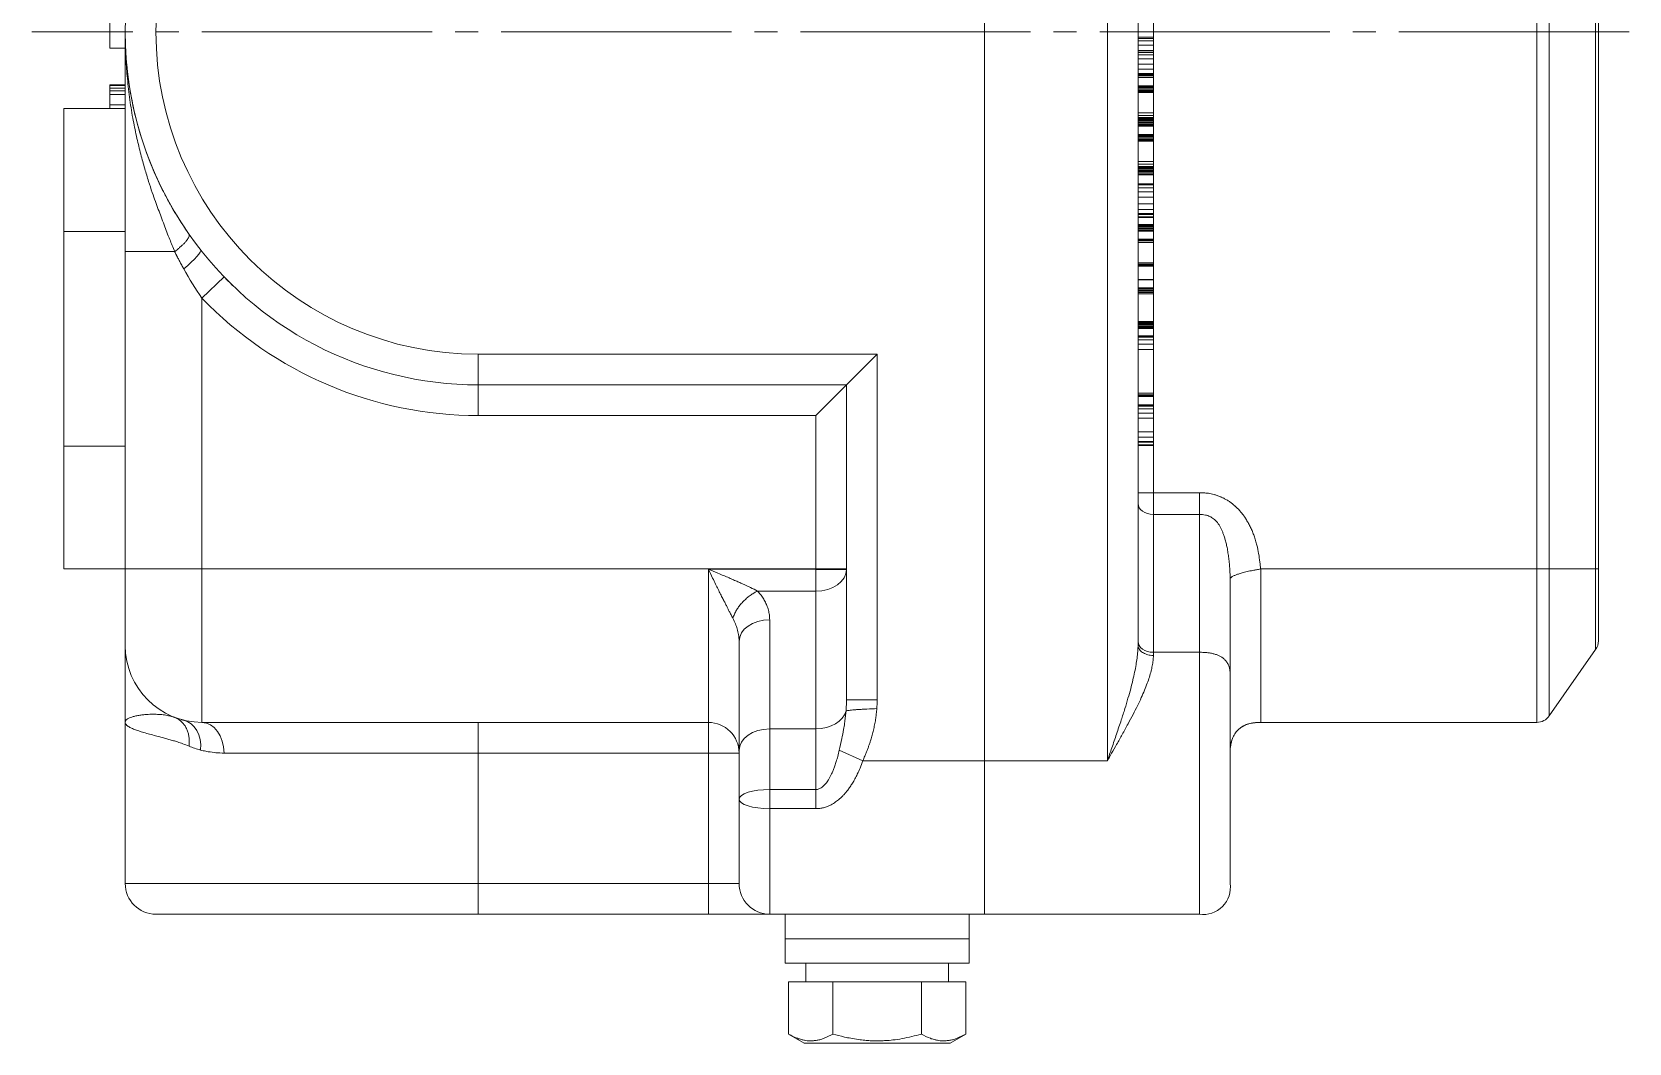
# Model space of a CAD drawing. Header units: millimetres. Extents: x -343 to 384, y -214 to 297.
# Drawn here: x 101.5 to 205.6, y -65.9 to 0 of the extents above; entities that cross this region are included whole.
import ezdxf

# ---------------------------------------------------------------- set-up
doc = ezdxf.new("R2010")
doc.units = ezdxf.units.MM
doc.linetypes.add('K5LT_AXLED', pattern=[19.5, 15, -1.5, 1.5, -1.5])
doc.linetypes.add('K5LT_THIN', pattern=[0])

# ---------------------------------------------------------------- blocks, each defined once
blk = doc.blocks.new('U1')
at = {"color": 7, "linetype": 'K5LT_THIN', "lineweight": 18}
for p, q in [((163.57, 47.5), (163.57, -47.5)), ((163.57, 47.5), (163.57, -47.5)), ((171.57, -47.5), (171.57, 47.5)), ((173.57, -39.95), (173.57, 39.95)), ((199.55, 35), (199.55, -35)), ((200.36, 35), (200.36, -35)), ((203.39, 35), (203.39, -35)), ((203.57, 35), (203.57, -35)), ((174.57, 2.58), (174.57, -0.33)), ((106.57, -1.05), (106.57, 0.95)), ((107.57, 0), (107.57, 0)), ((107.57, 0), (107.57, 0)), ((107.57, 0), (107.57, 0)), ((107.57, 0), (107.57, -0.9)), ((107.57, 0), (107.57, -5)), ((107.57, -0.05), (107.57, -0.01)), ((107.57, -0.08), (107.57, -0.08)), ((173.57, -0.33), (174.57, -0.33)), ((173.57, -0.33), (174.57, -0.33)), ((173.57, -0.35), (174.57, -0.35)), ((173.57, -0.43), (174.57, -0.43)), ((173.57, -0.59), (174.57, -0.59)), ((173.57, -0.87), (174.57, -0.87)), ((174.57, -0.33), (174.57, -0.33)), ((174.57, -0.33), (174.57, -0.35)), ((174.57, -0.35), (174.57, -0.43)), ((174.57, -0.43), (174.57, -0.59)), ((174.57, -0.59), (174.57, -0.87)), ((174.57, -0.87), (174.57, -1.21)), ((107.57, -1.05), (106.57, -1.05)), ((107.57, -3.89), (107.57, -1.7)), ((173.57, -1.21), (174.57, -1.21)), ((173.57, -1.22), (174.57, -1.22)), ((173.57, -1.23), (174.57, -1.23)), ((173.57, -1.24), (174.57, -1.24)), ((173.57, -1.33), (174.57, -1.33)), ((173.57, -1.49), (174.57, -1.49)), ((173.57, -1.75), (174.57, -1.75)), ((174.57, -1.21), (174.57, -1.22)), ((174.57, -1.22), (174.57, -1.23)), ((174.57, -1.23), (174.57, -1.24)), ((174.57, -1.24), (174.57, -1.33)), ((174.57, -1.33), (174.57, -1.49)), ((174.57, -1.49), (174.57, -1.75)), ((174.57, -1.75), (174.57, -2.09)), ((173.57, -2.09), (174.57, -2.09)), ((173.57, -2.43), (174.57, -2.43)), ((173.57, -2.7), (174.57, -2.7)), ((173.57, -2.78), (174.57, -2.78)), ((173.57, -2.84), (174.57, -2.84)), ((173.57, -2.94), (174.57, -2.94)), ((173.57, -2.97), (174.57, -2.97)), ((174.57, -2.09), (174.57, -2.43)), ((174.57, -2.43), (174.57, -2.7)), ((174.57, -2.7), (174.57, -2.78)), ((174.57, -2.78), (174.57, -2.84)), ((174.57, -2.84), (174.57, -2.94)), ((174.57, -2.94), (174.57, -2.97)), ((174.57, -2.97), (174.57, -3.51)), ((107.57, -3.45), (106.57, -3.45)), ((106.57, -3.5), (106.57, -3.45)), ((106.57, -3.66), (106.57, -3.5)), ((107.57, -3.5), (106.57, -3.5)), ((107.57, -3.66), (106.57, -3.66)), ((106.57, -3.83), (106.57, -3.66)), ((106.57, -4.08), (106.57, -3.83)), ((107.57, -3.83), (106.57, -3.83)), ((107.57, -4.08), (106.57, -4.08)), ((106.57, -4.75), (106.57, -4.08)), ((173.57, -3.51), (174.57, -3.51)), ((173.57, -3.51), (174.57, -3.51)), ((173.57, -3.58), (174.57, -3.58)), ((173.57, -3.65), (174.57, -3.65)), ((173.57, -3.73), (174.57, -3.73)), ((173.57, -3.81), (174.57, -3.81)), ((173.57, -3.88), (174.57, -3.88)), ((173.57, -3.93), (174.57, -3.93)), ((173.57, -3.94), (174.57, -3.94)), ((174.57, -3.51), (174.57, -3.51)), ((174.57, -3.51), (174.57, -3.58)), ((174.57, -3.58), (174.57, -3.65)), ((174.57, -3.65), (174.57, -3.73)), ((174.57, -3.73), (174.57, -3.81)), ((174.57, -3.81), (174.57, -3.88)), ((174.57, -3.88), (174.57, -3.93)), ((174.57, -3.93), (174.57, -3.94)), ((174.57, -3.94), (174.57, -5.27)), ((103.57, -13), (103.57, -5)), ((103.57, -5), (107.57, -5)), ((107.57, -4.75), (106.57, -4.75)), ((106.57, -5), (106.57, -4.75)), ((107.57, -5), (107.57, -13)), ((173.57, -5.27), (174.57, -5.27)), ((173.57, -5.44), (174.57, -5.44)), ((173.57, -5.58), (174.57, -5.58)), ((173.57, -5.64), (174.57, -5.64)), ((173.57, -5.69), (174.57, -5.69)), ((173.57, -5.71), (174.57, -5.71)), ((173.57, -5.72), (174.57, -5.72)), ((173.57, -5.78), (174.57, -5.78)), ((173.57, -5.85), (174.57, -5.85)), ((173.57, -5.93), (174.57, -5.93)), ((173.57, -6.01), (174.57, -6.01)), ((173.57, -6.08), (174.57, -6.08)), ((173.57, -6.13), (174.57, -6.13)), ((173.57, -6.15), (174.57, -6.15)), ((174.57, -5.27), (174.57, -5.44)), ((174.57, -5.44), (174.57, -5.58)), ((174.57, -5.58), (174.57, -5.64)), ((174.57, -5.64), (174.57, -5.69)), ((174.57, -5.69), (174.57, -5.71)), ((174.57, -5.71), (174.57, -5.72)), ((174.57, -5.72), (174.57, -5.78)), ((174.57, -5.78), (174.57, -5.85)), ((174.57, -5.85), (174.57, -5.93)), ((174.57, -5.93), (174.57, -6.01)), ((174.57, -6.01), (174.57, -6.08)), ((174.57, -6.08), (174.57, -6.13)), ((174.57, -6.13), (174.57, -6.15)), ((174.57, -6.15), (174.57, -6.68)), ((173.57, -6.68), (174.57, -6.68)), ((173.57, -6.69), (174.57, -6.69)), ((173.57, -6.75), (174.57, -6.75)), ((173.57, -6.82), (174.57, -6.82)), ((173.57, -6.9), (174.57, -6.9)), ((173.57, -6.98), (174.57, -6.98)), ((173.57, -7.05), (174.57, -7.05)), ((173.57, -7.1), (174.57, -7.1)), ((173.57, -7.12), (174.57, -7.12)), ((174.57, -6.68), (174.57, -6.69)), ((174.57, -6.69), (174.57, -6.75)), ((174.57, -6.75), (174.57, -6.82)), ((174.57, -6.82), (174.57, -6.9)), ((174.57, -6.9), (174.57, -6.98)), ((174.57, -6.98), (174.57, -7.05)), ((174.57, -7.05), (174.57, -7.1)), ((174.57, -7.1), (174.57, -7.12)), ((174.57, -7.12), (174.57, -8.44)), ((173.57, -8.44), (174.57, -8.44)), ((173.57, -8.62), (174.57, -8.62)), ((173.57, -8.76), (174.57, -8.76)), ((173.57, -8.82), (174.57, -8.82)), ((173.57, -8.87), (174.57, -8.87)), ((173.57, -8.88), (174.57, -8.88)), ((173.57, -8.89), (174.57, -8.89)), ((173.57, -8.95), (174.57, -8.95)), ((173.57, -9.03), (174.57, -9.03)), ((173.57, -9.1), (174.57, -9.1)), ((173.57, -9.19), (174.57, -9.19)), ((173.57, -9.26), (174.57, -9.26)), ((173.57, -9.31), (174.57, -9.31)), ((173.57, -9.32), (174.57, -9.32)), ((174.57, -8.44), (174.57, -8.62)), ((174.57, -8.62), (174.57, -8.76)), ((174.57, -8.76), (174.57, -8.82)), ((174.57, -8.82), (174.57, -8.87)), ((174.57, -8.87), (174.57, -8.88)), ((174.57, -8.88), (174.57, -8.89)), ((174.57, -8.89), (174.57, -8.95)), ((174.57, -8.95), (174.57, -9.03)), ((174.57, -9.03), (174.57, -9.1)), ((174.57, -9.1), (174.57, -9.19)), ((174.57, -9.19), (174.57, -9.26)), ((174.57, -9.26), (174.57, -9.31)), ((174.57, -9.31), (174.57, -9.32)), ((174.57, -9.32), (174.57, -9.89)), ((173.57, -9.89), (174.57, -9.89)), ((173.57, -9.9), (174.57, -9.9)), ((173.57, -9.97), (174.57, -9.97)), ((173.57, -10.15), (174.57, -10.15)), ((174.57, -9.89), (174.57, -9.9)), ((174.57, -9.9), (174.57, -9.97)), ((174.57, -9.97), (174.57, -10.15)), ((174.57, -10.15), (174.57, -10.43)), ((173.57, -10.43), (174.57, -10.43)), ((173.57, -10.77), (174.57, -10.77)), ((173.57, -11.21), (174.57, -11.21)), ((174.57, -10.43), (174.57, -10.77)), ((174.57, -10.77), (174.57, -11.21)), ((174.57, -11.21), (174.57, -11.57)), ((173.57, -11.57), (174.57, -11.57)), ((173.57, -11.84), (174.57, -11.84)), ((173.57, -11.89), (174.57, -11.89)), ((173.57, -12.05), (174.57, -12.05)), ((173.57, -12.09), (174.57, -12.09)), ((174.57, -11.57), (174.57, -11.84)), ((174.57, -11.84), (174.57, -11.89)), ((174.57, -11.89), (174.57, -12.05)), ((174.57, -12.05), (174.57, -12.09)), ((174.57, -12.09), (174.57, -12.54)), ((103.57, -13), (103.57, -27)), ((103.57, -13), (107.57, -13)), ((107.57, -13), (107.57, -27)), ((173.57, -12.54), (174.57, -12.54)), ((173.57, -12.54), (174.57, -12.54)), ((173.57, -12.61), (174.57, -12.61)), ((173.57, -12.68), (174.57, -12.68)), ((173.57, -12.76), (174.57, -12.76)), ((173.57, -12.84), (174.57, -12.84)), ((173.57, -12.91), (174.57, -12.91)), ((173.57, -12.96), (174.57, -12.96)), ((173.57, -12.98), (174.57, -12.98)), ((173.57, -13.51), (174.57, -13.51)), ((173.57, -13.52), (174.57, -13.52)), ((174.57, -12.54), (174.57, -12.54)), ((174.57, -12.54), (174.57, -12.61)), ((174.57, -12.61), (174.57, -12.68)), ((174.57, -12.68), (174.57, -12.76)), ((174.57, -12.76), (174.57, -12.84)), ((174.57, -12.84), (174.57, -12.91)), ((174.57, -12.91), (174.57, -12.96)), ((174.57, -12.96), (174.57, -12.98)), ((174.57, -12.98), (174.57, -13.51)), ((174.57, -13.51), (174.57, -13.52)), ((174.57, -13.52), (174.57, -13.56)), ((107.57, -14.32), (110.8, -14.32)), ((173.57, -13.56), (174.57, -13.56)), ((173.57, -13.62), (174.57, -13.62)), ((173.57, -13.73), (174.57, -13.73)), ((174.57, -13.56), (174.57, -13.62)), ((174.57, -13.62), (174.57, -13.73)), ((174.57, -13.73), (174.57, -15.05)), ((173.57, -15.05), (174.57, -15.05)), ((173.57, -15.14), (174.57, -15.14)), ((173.57, -15.19), (174.57, -15.19)), ((173.57, -15.24), (174.57, -15.24)), ((173.57, -15.26), (174.57, -15.26)), ((174.57, -15.05), (174.57, -15.14)), ((174.57, -15.14), (174.57, -15.19)), ((174.57, -15.19), (174.57, -15.24)), ((174.57, -15.24), (174.57, -15.26)), ((174.57, -15.26), (174.57, -16.14)), ((112.57, -17.35), (114.01, -15.96)), ((173.57, -16.14), (174.57, -16.14)), ((173.57, -16.15), (174.57, -16.15)), ((174.57, -16.14), (174.57, -16.15)), ((174.57, -16.15), (174.57, -16.67)), ((112.57, -17.35), (112.57, -35)), ((173.57, -16.67), (174.57, -16.67)), ((173.57, -16.67), (174.57, -16.67)), ((173.57, -16.69), (174.57, -16.69)), ((173.57, -16.74), (174.57, -16.74)), ((173.57, -16.82), (174.57, -16.82)), ((173.57, -16.89), (174.57, -16.89)), ((173.57, -16.98), (174.57, -16.98)), ((173.57, -17.06), (174.57, -17.06)), ((174.57, -16.67), (174.57, -16.67)), ((174.57, -16.67), (174.57, -16.69)), ((174.57, -16.69), (174.57, -16.74)), ((174.57, -16.74), (174.57, -16.82)), ((174.57, -16.82), (174.57, -16.89)), ((174.57, -16.89), (174.57, -16.98)), ((174.57, -16.98), (174.57, -17.06)), ((174.57, -17.06), (174.57, -18.88)), ((173.57, -18.88), (174.57, -18.88)), ((173.57, -18.89), (174.57, -18.89)), ((173.57, -18.95), (174.57, -18.95)), ((173.57, -19.02), (174.57, -19.02)), ((173.57, -19.1), (174.57, -19.1)), ((173.57, -19.18), (174.57, -19.18)), ((173.57, -19.25), (174.57, -19.25)), ((173.57, -19.3), (174.57, -19.3)), ((173.57, -19.32), (174.57, -19.32)), ((174.57, -18.88), (174.57, -18.89)), ((174.57, -18.89), (174.57, -18.95)), ((174.57, -18.95), (174.57, -19.02)), ((174.57, -19.02), (174.57, -19.1)), ((174.57, -19.1), (174.57, -19.18)), ((174.57, -19.18), (174.57, -19.25)), ((174.57, -19.25), (174.57, -19.3)), ((174.57, -19.3), (174.57, -19.32)), ((174.57, -19.32), (174.57, -19.81)), ((173.57, -19.81), (174.57, -19.81)), ((173.57, -19.81), (174.57, -19.81)), ((173.57, -19.82), (174.57, -19.82)), ((173.57, -19.9), (174.57, -19.9)), ((173.57, -20.06), (174.57, -20.06)), ((173.57, -20.34), (174.57, -20.34)), ((173.57, -20.69), (174.57, -20.69)), ((174.57, -19.81), (174.57, -19.81)), ((174.57, -19.81), (174.57, -19.82)), ((174.57, -19.82), (174.57, -19.9)), ((174.57, -19.9), (174.57, -20.06)), ((174.57, -20.06), (174.57, -20.34)), ((174.57, -20.34), (174.57, -20.69)), ((174.57, -20.69), (174.57, -23.55)), ((130.57, -23), (130.57, -21)), ((130.57, -21), (156.57, -21)), ((154.57, -23), (156.57, -21)), ((156.57, -21), (156.57, -43.53)), ((130.57, -25), (130.57, -23)), ((130.57, -23), (154.57, -23)), ((152.57, -25), (154.57, -23)), ((154.57, -23), (154.57, -43.53)), ((173.57, -23.55), (174.57, -23.55)), ((173.57, -23.66), (174.57, -23.66)), ((173.57, -23.72), (174.57, -23.72)), ((173.57, -23.73), (174.57, -23.73)), ((173.57, -23.76), (174.57, -23.76)), ((173.57, -23.77), (174.57, -23.77)), ((174.57, -23.55), (174.57, -23.66)), ((174.57, -23.66), (174.57, -23.72)), ((174.57, -23.72), (174.57, -23.73)), ((174.57, -23.73), (174.57, -23.76)), ((174.57, -23.76), (174.57, -23.77)), ((174.57, -23.77), (174.57, -24.3)), ((173.57, -24.3), (174.57, -24.3)), ((173.57, -24.31), (174.57, -24.31)), ((173.57, -24.32), (174.57, -24.32)), ((173.57, -24.4), (174.57, -24.4)), ((173.57, -24.56), (174.57, -24.56)), ((173.57, -24.84), (174.57, -24.84)), ((174.57, -24.3), (174.57, -24.31)), ((174.57, -24.31), (174.57, -24.32)), ((174.57, -24.32), (174.57, -24.4)), ((174.57, -24.4), (174.57, -24.56)), ((174.57, -24.56), (174.57, -24.84)), ((174.57, -24.84), (174.57, -25.18)), ((130.57, -25), (152.57, -25)), ((152.57, -25), (152.57, -35)), ((173.57, -25.18), (174.57, -25.18)), ((174.57, -25.18), (174.57, -26.06)), ((103.57, -27), (107.57, -27)), ((103.57, -35), (103.57, -27)), ((107.57, -27), (107.57, -35)), ((173.57, -26.06), (174.57, -26.06)), ((173.57, -26.42), (174.57, -26.42)), ((173.57, -26.69), (174.57, -26.69)), ((173.57, -26.74), (174.57, -26.74)), ((173.57, -26.9), (174.57, -26.9)), ((173.57, -26.95), (174.57, -26.95)), ((174.57, -26.06), (174.57, -26.42)), ((174.57, -26.42), (174.57, -26.69)), ((174.57, -26.69), (174.57, -26.74)), ((174.57, -26.74), (174.57, -26.9)), ((174.57, -26.9), (174.57, -26.95)), ((174.57, -26.95), (174.57, -30.03)), ((173.57, -30.03), (174.57, -30.03)), ((174.57, -30.03), (177.57, -30.03)), ((174.57, -31.44), (174.57, -30.03)), ((177.57, -30.03), (177.57, -31.44)), ((174.57, -31.44), (177.57, -31.44)), ((174.57, -31.44), (174.57, -40.43)), ((177.57, -31.44), (177.57, -40.43)), ((103.57, -35), (107.57, -35)), ((107.57, -40), (107.57, -35)), ((107.57, -35), (112.57, -35)), ((152.57, -35), (112.57, -35)), ((112.57, -45), (112.57, -35)), ((152.57, -35.02), (145.57, -35.02)), ((145.57, -35.02), (145.57, -45)), ((152.57, -35), (154.57, -35)), ((152.57, -35), (152.57, -35.02)), ((152.57, -36.44), (152.57, -35.02)), ((181.56, -35), (181.57, -35)), ((181.57, -35), (199.55, -35)), ((181.57, -35), (181.57, -45)), ((199.55, -45), (199.55, -35)), ((199.55, -35), (200.36, -35)), ((203.39, -35), (200.36, -35)), ((200.36, -44.57), (200.36, -35)), ((203.57, -35), (203.39, -35)), ((203.39, -40.26), (203.39, -35)), ((203.57, -39.68), (203.57, -35)), ((179.57, -35.67), (179.57, -35.68)), ((179.57, -35.68), (179.57, -41.84)), ((152.57, -36.44), (148.77, -36.44)), ((152.57, -36.44), (152.57, -45.43)), ((149.57, -38.31), (149.57, -45.43)), ((173.57, -39.72), (173.57, -38)), ((179.57, -41.84), (179.57, -38)), ((107.57, -40), (107.57, -45)), ((147.57, -39.72), (147.57, -46.84)), ((173.57, -39.95), (173.57, -39.72)), ((174.57, -40.43), (177.57, -40.43)), ((174.57, -40.43), (174.57, -40.64)), ((177.57, -40.43), (177.57, -57.5)), ((203.39, -40.26), (200.36, -44.57)), ((179.57, -41.84), (179.57, -55.5)), ((156.57, -43.53), (154.57, -43.53)), ((179.57, -51.9), (179.57, -43.1)), ((107.57, -45), (107.57, -45)), ((107.57, -45), (107.57, -55.5)), ((145.57, -45), (112.57, -45)), ((130.57, -45), (130.57, -47)), ((145.57, -47), (145.57, -45)), ((152.57, -45.43), (149.57, -45.43)), ((149.57, -45.43), (149.57, -49.38)), ((152.57, -45.43), (152.57, -49.38)), ((181.56, -45), (181.57, -45)), ((181.57, -45), (199.55, -45)), ((155.64, -47.5), (154.1, -46.82)), ((130.57, -47), (114.01, -47)), ((145.57, -47), (130.57, -47)), ((130.57, -47), (130.57, -55.5)), ((145.57, -55.5), (145.57, -47)), ((147.57, -47), (145.57, -47)), ((147.57, -46.84), (147.57, -50)), ((155.64, -47.5), (163.57, -47.5)), ((163.57, -47.5), (163.57, -57.5)), ((163.57, -47.5), (171.57, -47.5)), ((163.57, -47.5), (163.57, -57.5)), ((179.57, -46.98), (179.57, -46.96)), ((179.57, -46.98), (179.57, -46.96)), ((179.57, -46.96), (179.57, -46.98)), ((179.57, -46.98), (179.57, -46.99)), ((149.57, -49.38), (149.57, -50.62)), ((149.57, -49.38), (152.57, -49.38)), ((152.57, -50.62), (152.57, -49.38)), ((147.57, -55.5), (147.57, -50)), ((147.57, -50), (147.57, -50.5)), ((147.57, -50.5), (147.57, -50)), ((149.57, -57.5), (149.57, -50.62)), ((149.57, -50.62), (152.57, -50.62)), ((179.57, -53.16), (179.57, -55.5)), ((130.57, -55.5), (107.57, -55.5)), ((145.57, -55.5), (130.57, -55.5)), ((130.57, -55.5), (130.57, -57.5)), ((145.57, -57.5), (145.57, -55.5)), ((147.57, -55.5), (145.57, -55.5)), ((130.57, -57.5), (109.57, -57.5)), ((145.57, -57.5), (130.57, -57.5)), ((149.57, -57.5), (145.57, -57.5)), ((149.57, -57.5), (163.57, -57.5)), ((150.57, -59.1), (150.57, -57.5)), ((150.57, -57.5), (162.57, -57.5)), ((162.57, -59.1), (162.57, -57.5)), ((163.57, -57.5), (171.57, -57.5)), ((171.57, -57.5), (177.57, -57.5)), ((150.57, -59.1), (162.57, -59.1)), ((150.57, -60.7), (150.57, -59.1)), ((150.57, -59.1), (162.57, -59.1)), ((162.57, -60.7), (162.57, -59.1)), ((150.57, -60.7), (162.57, -60.7)), ((151.92, -61.9), (151.92, -60.7)), ((161.22, -61.9), (161.22, -60.7)), ((153.68, -61.9), (150.79, -61.9)), ((150.79, -61.9), (150.79, -65.31)), ((159.45, -61.9), (153.68, -61.9)), ((153.68, -61.9), (153.68, -65.31)), ((159.45, -61.9), (159.45, -65.31)), ((162.34, -61.9), (159.45, -61.9)), ((162.34, -61.9), (162.34, -65.31)), ((150.79, -65.31), (151.82, -65.9)), ((162.34, -65.31), (161.32, -65.9)), ((151.82, -65.9), (161.32, -65.9))]:
    blk.add_line(p, q, dxfattribs=at)
at = {"color": 30, "linetype": 'K5LT_AXLED', "lineweight": 18, "true_color": 0xff8000}
blk.add_line((205.57, 0), (101.49, 0), dxfattribs=at)
at = {"color": 7, "linetype": 'K5LT_THIN', "lineweight": 18}
for centre, radius, start, end in [((130.57, 0), 21, 90, 270), ((130.57, 0), 23, 144.9868, 215.0187), ((130.57, 0), 23, 180.0014, 180.7692), ((130.57, 0), 23, 215.0187, 215.0197), ((130.57, 0), 23, 215.0197, 270), ((130.57, 0), 23, 223.9455, 225.9208), ((130.57, 0), 25, 223.9455, 270), ((112.57, -40), 5, 180, 270), ((202.57, -39.68), 1, 325, 0), ((112.57, -40), 5, 249.2986, 256.2769), ((199.55, -44), 1, 270, 325), ((108.72, -45), 1.16, 179.9747, 180.0301), ((145.57, -47), 2, 0, 90), ((109.57, -55.5), 2, 180, 270), ((149.57, -55.5), 2, 180, 270), ((149.57, -55.5), 2, 180, 270), ((177.82, -55.75), 1.77, 261.8699, 8.1301), ((177.82, -55.75), 1.77, 261.8699, 8.1301), ((171.57, -55.5), 2, 270, 271.7261)]:
    blk.add_arc(centre, radius, start, end, dxfattribs=at)
for centre, major_axis, ratio, start_param, end_param in [((110.91, -15.44), (1.57, 1.24), 0.149152, 4.900052, 6.283185), ((174.57, -30.74), (-1, 0), 0.707107, 0, 1.570796), ((152.57, -35.03), (-2, 0), 0.00245, 3.141593, 4.712389), ((152.57, -35.03), (2, 0), 0.707107, 4.712389, 6.283185), ((149.57, -39.72), (-2, 0), 0.707107, 4.712389, 6.283185), ((174.57, -39.72), (-1, 0), 0.707107, 0, 1.570796), ((152.57, -44.01), (2, 0), 0.707107, 4.712389, 6.110985), ((110.91, -46.8), (0.47, 1.94), 0.777628, 4.900052, 6.283185), ((112.57, -47), (0, 2), 0.72, 4.712389, 6.283185), ((149.57, -46.84), (-2, 0), 0.707107, 4.712389, 6.283185), ((149.57, -50), (-2, 0), 0.3125, 4.712389, 6.283185), ((149.57, -50), (-2, 0), 0.3125, 0, 1.570796)]:
    blk.add_ellipse(centre, major_axis=major_axis, ratio=ratio, start_param=start_param, end_param=end_param, dxfattribs=at)
for points, knots in [([(107.57, 0), (107.57, -0.02), (107.57, -0.04), (107.57, -0.08), (107.57, -0.11), (107.57, -0.13), (107.57, -0.15), (107.57, -0.18), (107.57, -0.21), (107.57, -0.25), (107.57, -0.3), (107.57, -0.36), (107.57, -0.47), (107.57, -0.69), (107.59, -1.14), (107.62, -1.94), (107.71, -3.09), (107.86, -4.41), (108.07, -5.72), (108.32, -6.9), (108.57, -7.94), (108.83, -8.88), (109.08, -9.71), (109.31, -10.42), (109.53, -11.03), (109.72, -11.55), (109.91, -12.06), (110.1, -12.56), (110.28, -13.05), (110.46, -13.5), (110.63, -13.92), (110.74, -14.18), (110.8, -14.32)], [0, 0, 0, 0, 0.103138, 0.190961, 0.255264, 0.308891, 0.354885, 0.40024, 0.470478, 0.553826, 0.66634, 0.796797, 1.002744, 1.405021, 2.286512, 4.098653, 6.876808, 10.08622, 13.17823, 15.847413, 18.245824, 20.432023, 22.348925, 24.041971, 25.425187, 26.62155, 27.749472, 28.94837, 30.076375, 31.160787, 32.065211, 33, 33, 33, 33]), ([(107.57, -0.31), (107.57, -0.33), (107.57, -0.36), (107.57, -0.42), (107.57, -0.46), (107.57, -0.58), (107.58, -0.66), (107.58, -0.89), (107.59, -1.04), (107.61, -1.51), (107.64, -1.82), (107.72, -2.72), (107.8, -3.31), (108.04, -4.69), (108.21, -5.47), (108.68, -7.13), (108.98, -8), (109.5, -9.24), (109.67, -9.62), (109.94, -10.18), (110.03, -10.36), (110.26, -10.8), (110.4, -11.06), (110.89, -11.92), (111.26, -12.51), (111.67, -13.11), (111.7, -13.16), (111.73, -13.2)], [0, 0, 0, 0, 0.342458, 0.342458, 0.856145, 0.856145, 1.883519, 1.883519, 3.938267, 3.938267, 8.047763, 8.047763, 15.924297, 15.924297, 26.619179, 26.619179, 38.819179, 38.819179, 44.418012, 44.418012, 47.103633, 47.103633, 51.019179, 51.019179, 60.292621, 60.292621, 60.985791, 60.985791, 60.985791, 60.985791]), ([(111.73, -13.2), (111.74, -13.22), (111.75, -13.27), (111.73, -13.36), (111.66, -13.47), (111.58, -13.59), (111.46, -13.73), (111.32, -13.87), (111.16, -14.01), (110.99, -14.16), (110.87, -14.27), (110.8, -14.32)], [0, 0, 0, 0, 1.65014, 3.13956, 4.444353, 5.77096, 7.07536, 8.338809, 9.563455, 10.769634, 12, 12, 12, 12]), ([(110.8, -14.32), (110.81, -14.34), (110.82, -14.38), (110.84, -14.43), (110.86, -14.47), (110.88, -14.51), (110.9, -14.54), (110.92, -14.57), (110.93, -14.61), (110.95, -14.64), (110.98, -14.69), (111.01, -14.76), (111.06, -14.85), (111.12, -14.96), (111.18, -15.08), (111.25, -15.2), (111.32, -15.32), (111.36, -15.4), (111.38, -15.44)], [0, 0, 0, 0, 0.825572, 1.561368, 2.207389, 2.817107, 3.404737, 3.970278, 4.502441, 5.076787, 5.864355, 7.018937, 8.607645, 10.622826, 12.742924, 14.916467, 16.960299, 19, 19, 19, 19]), ([(181.56, -35), (181.54, -34.85), (181.52, -34.7), (181.49, -34.37), (181.46, -34.18), (181.4, -33.82), (181.36, -33.63), (181.29, -33.35), (181.26, -33.25), (181.2, -33.04), (181.17, -32.94), (181.1, -32.75), (181.06, -32.66), (180.99, -32.47), (180.95, -32.38), (180.88, -32.25), (180.86, -32.21), (180.82, -32.12), (180.8, -32.08), (180.75, -32), (180.73, -31.96), (180.68, -31.88), (180.66, -31.84), (180.61, -31.76), (180.59, -31.72), (180.54, -31.65), (180.52, -31.62), (180.47, -31.54), (180.44, -31.51), (180.39, -31.44), (180.36, -31.4), (180.31, -31.33), (180.28, -31.3), (180.23, -31.24), (180.2, -31.21), (180.15, -31.15), (180.12, -31.12), (180.07, -31.06), (180.04, -31.04), (179.99, -30.99), (179.98, -30.98), (179.95, -30.95), (179.94, -30.94), (179.91, -30.91), (179.89, -30.9), (179.87, -30.88), (179.86, -30.87), (179.84, -30.86), (179.84, -30.85), (179.81, -30.82), (179.78, -30.8), (179.72, -30.75), (179.69, -30.73), (179.63, -30.69), (179.6, -30.66), (179.54, -30.62), (179.51, -30.6), (179.45, -30.56), (179.42, -30.54), (179.36, -30.51), (179.33, -30.49), (179.27, -30.45), (179.24, -30.44), (179.18, -30.4), (179.15, -30.39), (179.09, -30.36), (179.07, -30.35), (179.01, -30.32), (178.98, -30.31), (178.92, -30.28), (178.88, -30.27), (178.8, -30.24), (178.76, -30.22), (178.65, -30.19), (178.59, -30.17), (178.46, -30.13), (178.4, -30.12), (178.27, -30.09), (178.21, -30.08), (178.1, -30.06), (178.05, -30.06), (177.94, -30.05), (177.89, -30.04), (177.79, -30.04), (177.74, -30.03), (177.68, -30.03), (177.66, -30.03), (177.61, -30.03), (177.59, -30.03), (177.57, -30.03)], [2.610994, 2.610994, 2.610994, 2.610994, 4.315868, 4.315868, 6.371904, 6.371904, 8.451802, 8.451802, 9.599127, 9.599127, 10.75304, 10.75304, 11.810977, 11.810977, 12.880987, 12.880987, 13.363298, 13.363298, 13.84955, 13.84955, 14.340387, 14.340387, 14.836516, 14.836516, 15.273937, 15.273937, 15.716877, 15.716877, 16.166381, 16.166381, 16.623414, 16.623414, 17.021139, 17.021139, 17.426402, 17.426402, 17.820405, 17.820405, 18.223694, 18.223694, 18.41758, 18.41758, 18.607918, 18.607918, 18.794899, 18.794899, 18.93719, 18.93719, 18.978669, 18.978669, 19.343352, 19.343352, 19.696665, 19.696665, 20.053954, 20.053954, 20.401304, 20.401304, 20.731441, 20.731441, 21.054116, 21.054116, 21.378495, 21.378495, 21.696837, 21.696837, 21.986214, 21.986214, 22.271787, 22.271787, 22.671503, 22.671503, 23.06637, 23.06637, 23.703379, 23.703379, 24.314316, 24.314316, 24.907419, 24.907419, 25.41638, 25.41638, 25.957987, 25.957987, 26.405464, 26.405464, 26.629918, 26.629918, 26.853276, 26.853276, 26.853276, 26.853276]), ([(179.57, -35.68), (179.57, -35.67), (179.57, -35.66), (179.57, -35.65), (179.57, -35.64), (179.57, -35.61), (179.57, -35.56), (179.57, -35.47), (179.56, -35.28), (179.55, -35.01), (179.52, -34.66), (179.49, -34.3), (179.43, -33.94), (179.38, -33.62), (179.31, -33.32), (179.24, -33.05), (179.16, -32.82), (179.09, -32.61), (179.01, -32.42), (178.92, -32.25), (178.83, -32.09), (178.72, -31.95), (178.61, -31.83), (178.49, -31.73), (178.37, -31.64), (178.24, -31.58), (178.11, -31.52), (177.95, -31.48), (177.77, -31.45), (177.64, -31.44), (177.57, -31.44)], [0, 0, 0, 0, 0.095148, 0.174827, 0.229094, 0.348783, 0.558889, 1.02216, 1.938862, 3.504022, 5.488061, 7.65357, 9.659201, 11.613787, 13.40634, 15.080207, 16.579124, 17.949948, 19.198053, 20.404993, 21.600256, 22.783841, 23.867541, 24.886003, 25.81756, 26.72745, 27.649543, 28.61961, 29.747719, 31, 31, 31, 31]), ([(147.17, -38.21), (147.13, -38.14), (147.05, -37.99), (146.94, -37.78), (146.84, -37.58), (146.74, -37.38), (146.63, -37.16), (146.5, -36.92), (146.36, -36.63), (146.2, -36.32), (146.03, -35.97), (145.82, -35.54), (145.66, -35.21), (145.57, -35.02)], [0, 0, 0, 0, 1.131212, 2.123429, 2.976649, 3.846015, 4.774092, 5.857264, 7.082072, 8.475205, 9.910606, 11.60106, 14, 14, 14, 14]), ([(148.77, -36.44), (148.62, -36.36), (148.41, -36.25), (148.13, -36.12), (147.94, -36.03), (147.73, -35.94), (147.48, -35.83), (147.21, -35.71), (146.9, -35.57), (146.56, -35.43), (146.11, -35.25), (145.78, -35.11), (145.57, -35.02)], [0, 0, 0, 0, 1.944591, 2.721491, 3.399257, 4.265366, 5.248876, 6.400506, 7.584815, 8.973477, 10.473628, 13, 13, 13, 13]), ([(181.56, -35), (181.47, -35.02), (181.3, -35.05), (181.07, -35.09), (180.86, -35.13), (180.68, -35.17), (180.52, -35.21), (180.36, -35.25), (180.23, -35.29), (180.11, -35.33), (180, -35.36), (179.91, -35.4), (179.82, -35.44), (179.74, -35.47), (179.68, -35.51), (179.63, -35.55), (179.59, -35.59), (179.57, -35.63), (179.57, -35.66), (179.57, -35.67)], [0, 0, 0, 0, 1.667345, 3.123926, 4.338952, 5.517949, 6.627793, 7.692248, 8.693793, 9.654356, 10.580965, 11.528984, 12.529532, 13.595199, 14.729981, 15.920065, 17.152604, 18.519552, 20, 20, 20, 20]), ([(147.17, -38.21), (147.2, -38.12), (147.26, -37.95), (147.39, -37.7), (147.54, -37.47), (147.71, -37.25), (147.91, -37.05), (148.12, -36.86), (148.34, -36.69), (148.56, -36.55), (148.71, -36.47), (148.77, -36.44)], [0, 0, 0, 0, 1.591337, 3.038197, 4.319213, 5.63478, 6.943452, 8.221993, 9.636441, 10.880908, 12, 12, 12, 12]), ([(149.57, -38.31), (149.56, -38.2), (149.56, -38.1), (149.54, -37.94), (149.53, -37.89), (149.51, -37.79), (149.5, -37.74), (149.47, -37.63), (149.46, -37.58), (149.42, -37.48), (149.4, -37.43), (149.36, -37.34), (149.34, -37.29), (149.3, -37.2), (149.28, -37.15), (149.23, -37.06), (149.2, -37.01), (149.15, -36.92), (149.12, -36.88), (149.06, -36.8), (149.03, -36.75), (148.97, -36.67), (148.94, -36.63), (148.87, -36.55), (148.84, -36.51), (148.79, -36.47), (148.78, -36.45), (148.77, -36.44)], [6.299252, 6.299252, 6.299252, 6.299252, 7.653849, 7.653849, 8.343749, 8.343749, 9.040756, 9.040756, 9.720032, 9.720032, 10.408848, 10.408848, 11.070451, 11.070451, 11.743468, 11.743468, 12.385303, 12.385303, 13.040107, 13.040107, 13.661955, 13.661955, 14.298179, 14.298179, 14.899633, 14.899633, 15.075442, 15.075442, 15.075442, 15.075442]), ([(147.57, -39.72), (147.57, -39.57), (147.54, -39.3), (147.46, -38.92), (147.34, -38.56), (147.23, -38.33), (147.17, -38.21)], [0, 0, 0, 0, 2.055516, 3.782254, 5.27026, 7, 7, 7, 7]), ([(173.57, -39.95), (173.57, -40.09), (173.56, -40.38), (173.51, -40.81), (173.44, -41.25), (173.35, -41.73), (173.23, -42.25), (173.09, -42.82), (172.91, -43.44), (172.71, -44.12), (172.46, -44.9), (172.17, -45.75), (171.87, -46.64), (171.67, -47.22), (171.57, -47.5)], [0, 0, 0, 0, 0.942376, 1.854093, 2.732412, 3.714517, 4.75378, 5.882612, 7.112826, 8.438539, 9.867031, 11.642469, 13.365777, 15, 15, 15, 15]), ([(173.57, -39.95), (173.57, -40), (173.58, -40.08), (173.63, -40.2), (173.71, -40.31), (173.8, -40.4), (173.92, -40.48), (174.06, -40.54), (174.21, -40.59), (174.38, -40.63), (174.5, -40.64), (174.57, -40.64)], [0, 0, 0, 0, 1.559957, 2.920951, 4.136752, 5.384901, 6.67049, 7.938583, 9.211972, 10.459586, 12, 12, 12, 12]), ([(174.57, -40.64), (174.57, -40.75), (174.55, -40.97), (174.5, -41.31), (174.42, -41.66), (174.31, -42.05), (174.17, -42.46), (173.99, -42.91), (173.78, -43.4), (173.53, -43.93), (173.24, -44.5), (172.91, -45.12), (172.55, -45.78), (172.19, -46.41), (171.86, -46.98), (171.66, -47.34), (171.57, -47.5)], [0, 0, 0, 0, 0.907039, 1.809225, 2.69908, 3.695897, 4.734928, 5.855588, 7.056291, 8.351933, 9.736343, 11.237775, 12.884484, 14.444183, 15.835058, 17, 17, 17, 17]), ([(154.57, -43.53), (154.57, -43.6), (154.57, -43.74), (154.56, -43.94), (154.55, -44.11), (154.54, -44.21), (154.54, -44.26)], [0, 0, 0, 0, 2.085532, 4.093727, 5.649283, 7, 7, 7, 7]), ([(156.57, -43.53), (156.57, -43.61), (156.57, -43.7), (156.56, -43.88), (156.55, -43.98), (156.55, -44.1)], [0, 0, 0, 0, 0.905926, 0.905926, 2, 2, 2, 2]), ([(110.8, -44.68), (110.79, -44.67), (110.77, -44.67), (110.74, -44.66), (110.7, -44.64), (110.65, -44.63), (110.57, -44.61), (110.45, -44.58), (110.3, -44.54), (110.13, -44.51), (109.95, -44.49), (109.76, -44.48), (109.57, -44.47), (109.38, -44.47), (109.17, -44.47), (108.95, -44.48), (108.7, -44.51), (108.44, -44.54), (108.19, -44.59), (108, -44.65), (107.86, -44.7), (107.76, -44.75), (107.67, -44.81), (107.59, -44.89), (107.57, -44.95), (107.57, -44.99), (107.57, -44.99), (107.57, -44.99), (107.57, -45), (107.57, -45), (107.57, -45), (107.57, -45), (107.57, -45)], [0, 0, 0, 0, 0.175599, 0.35174, 0.533987, 0.767411, 1.201588, 1.87981, 2.799666, 3.868933, 4.959319, 6.12167, 7.28578, 8.606383, 9.997381, 11.597878, 13.447719, 15.9186, 18.590727, 21.166469, 23.281823, 25.040191, 26.624059, 29.639738, 32.406085, 32.681526, 32.773339, 32.84266, 32.887142, 32.914412, 32.942643, 33, 33, 33, 33]), ([(111.73, -46.55), (111.74, -46.44), (111.75, -46.23), (111.73, -45.94), (111.67, -45.68), (111.59, -45.45), (111.47, -45.23), (111.33, -45.04), (111.16, -44.88), (110.99, -44.76), (110.86, -44.7), (110.8, -44.68)], [0, 0, 0, 0, 1.617976, 3.030481, 4.293838, 5.593457, 6.935416, 8.270946, 9.582239, 10.827775, 12, 12, 12, 12]), ([(154.1, -46.82), (154.16, -46.56), (154.26, -46.11), (154.37, -45.52), (154.45, -45.07), (154.49, -44.72), (154.52, -44.46), (154.53, -44.32), (154.54, -44.26)], [0, 0, 0, 0, 2.598862, 4.675952, 6.140462, 7.441641, 8.364552, 9, 9, 9, 9]), ([(156.55, -44.1), (156.33, -44.11), (156.02, -44.13), (155.64, -44.14), (155.4, -44.16), (155.17, -44.17), (154.98, -44.19), (154.81, -44.21), (154.68, -44.22), (154.59, -44.24), (154.55, -44.25), (154.54, -44.26)], [0, 0, 0, 0, 2.70347, 3.828906, 4.988627, 6.186506, 7.36529, 8.537209, 9.67685, 10.831275, 12, 12, 12, 12]), ([(155.64, -47.5), (155.68, -47.4), (155.72, -47.3), (155.8, -47.12), (155.83, -47.05), (155.88, -46.91), (155.91, -46.84), (155.96, -46.7), (155.99, -46.63), (156.04, -46.49), (156.06, -46.42), (156.11, -46.28), (156.13, -46.21), (156.18, -46.04), (156.21, -45.93), (156.27, -45.72), (156.3, -45.61), (156.35, -45.39), (156.38, -45.27), (156.42, -45.04), (156.45, -44.92), (156.48, -44.71), (156.49, -44.6), (156.51, -44.48), (156.51, -44.46), (156.53, -44.33), (156.54, -44.22), (156.55, -44.1)], [3.966564, 3.966564, 3.966564, 3.966564, 4.467652, 4.467652, 4.806697, 4.806697, 5.141753, 5.141753, 5.472924, 5.472924, 5.800262, 5.800262, 6.112607, 6.112607, 6.597944, 6.597944, 7.075082, 7.075082, 7.581771, 7.581771, 8.080017, 8.080017, 8.514732, 8.514732, 8.60747, 8.60747, 9.06049, 9.06049, 9.06049, 9.06049]), ([(111.73, -46.55), (111.59, -46.49), (111.34, -46.4), (111, -46.28), (110.7, -46.19), (110.41, -46.11), (110.12, -46.03), (109.79, -45.94), (109.43, -45.84), (109.05, -45.74), (108.69, -45.64), (108.37, -45.53), (108.09, -45.43), (107.85, -45.32), (107.67, -45.2), (107.58, -45.09), (107.57, -45.03), (107.57, -45)], [0, 0, 0, 0, 0.978117, 1.835841, 2.569046, 3.332013, 4.122583, 5.02633, 6.149563, 7.452045, 8.875183, 10.27878, 11.734255, 13.274791, 15.169666, 16.763414, 18, 18, 18, 18]), ([(111.38, -44.86), (111.38, -44.86), (111.38, -44.86), (111.38, -44.86), (111.38, -44.86), (111.38, -44.86), (111.38, -44.86), (111.38, -44.86), (111.38, -44.86), (111.38, -44.86), (111.37, -44.86), (111.37, -44.85), (111.37, -44.85), (111.36, -44.85), (111.35, -44.85), (111.34, -44.85), (111.33, -44.84), (111.31, -44.84), (111.3, -44.84), (111.27, -44.83), (111.25, -44.82), (111.23, -44.82)], [0.000098, 0.000098, 0.000098, 0.000098, 0.005, 0.005, 0.02, 0.02, 0.039999, 0.039999, 0.079998, 0.079998, 0.159996, 0.159996, 0.319992, 0.319992, 0.639984, 0.639984, 1.239984, 1.239984, 1.839984, 1.839984, 3, 3, 3, 3]), ([(179.57, -46.96), (179.57, -46.87), (179.58, -46.7), (179.61, -46.46), (179.66, -46.25), (179.72, -46.06), (179.79, -45.9), (179.87, -45.75), (179.97, -45.62), (180.06, -45.51), (180.15, -45.43), (180.23, -45.37), (180.3, -45.32), (180.37, -45.27), (180.42, -45.25), (180.44, -45.24)], [0, 0, 0, 0, 2.158237, 4.058551, 5.650396, 7.187541, 8.613044, 9.948707, 11.229871, 12.330548, 13.279482, 14.022143, 14.757091, 15.398201, 16, 16, 16, 16]), ([(180.32, -45.31), (180.34, -45.29), (180.36, -45.28), (180.4, -45.26), (180.42, -45.25), (180.44, -45.24)], [0, 0, 0, 0, 1.196729, 1.196729, 2.271411, 2.271411, 2.271411, 2.271411]), ([(180.44, -45.24), (180.51, -45.2), (180.64, -45.14), (180.84, -45.08), (181.03, -45.04), (181.2, -45.02), (181.38, -45), (181.5, -45), (181.56, -45)], [0, 0, 0, 0, 1.814906, 3.440633, 4.87718, 6.263311, 7.637584, 9, 9, 9, 9]), ([(180.44, -45.24), (180.51, -45.2), (180.64, -45.14), (180.84, -45.08), (181.03, -45.04), (181.2, -45.02), (181.38, -45), (181.5, -45), (181.56, -45)], [0, 0, 0, 0, 1.814906, 3.440633, 4.87718, 6.263311, 7.637584, 9, 9, 9, 9]), ([(181.56, -45), (181.47, -45), (181.3, -45.01), (181.07, -45.03), (180.87, -45.07), (180.7, -45.12), (180.56, -45.17), (180.47, -45.21), (180.44, -45.23)], [0, 0, 0, 0, 2.06352, 3.900842, 5.39468, 6.82246, 7.985138, 9, 9, 9, 9]), ([(114.01, -47), (113.83, -47), (113.48, -46.98), (113.03, -46.92), (112.7, -46.86), (112.54, -46.82), (112.48, -46.8)], [0, 0, 0, 0, 2.308044, 4.616087, 6.171643, 7, 7, 7, 7]), ([(154.1, -46.82), (154.07, -46.95), (154.01, -47.2), (153.91, -47.53), (153.82, -47.82), (153.73, -48.07), (153.63, -48.29), (153.54, -48.49), (153.45, -48.66), (153.35, -48.81), (153.27, -48.93), (153.18, -49.03), (153.1, -49.12), (153.02, -49.19), (152.93, -49.26), (152.83, -49.32), (152.73, -49.36), (152.64, -49.37), (152.59, -49.38), (152.57, -49.38)], [0, 0, 0, 0, 2.479781, 4.646171, 6.373581, 7.991181, 9.473584, 10.804583, 12.036273, 13.139532, 14.135519, 14.972139, 15.706274, 16.444581, 17.213496, 18.029385, 18.869131, 19.537508, 20, 20, 20, 20]), ([(179.57, -46.96), (179.57, -46.94), (179.57, -46.92), (179.57, -46.87), (179.57, -46.83), (179.58, -46.73), (179.58, -46.67), (179.6, -46.53), (179.61, -46.45), (179.64, -46.32), (179.65, -46.27), (179.68, -46.18), (179.69, -46.14), (179.72, -46.06), (179.74, -46.03), (179.77, -45.95), (179.78, -45.92), (179.81, -45.86), (179.83, -45.84), (179.84, -45.81)], [0.634193, 0.634193, 0.634193, 0.634193, 2.038431, 2.038431, 4.721358, 4.721358, 9.172038, 9.172038, 14.772038, 14.772038, 18.316155, 18.316155, 20.993873, 20.993873, 23.668424, 23.668424, 26.035314, 26.035314, 28, 28, 28, 28]), ([(179.57, -46.96), (179.57, -46.94), (179.57, -46.92), (179.57, -46.87), (179.57, -46.83), (179.58, -46.73), (179.58, -46.67), (179.6, -46.53), (179.61, -46.45), (179.64, -46.32), (179.65, -46.27), (179.68, -46.18), (179.69, -46.14), (179.72, -46.06), (179.74, -46.03), (179.77, -45.95), (179.78, -45.92), (179.81, -45.86), (179.83, -45.84), (179.84, -45.81)], [0.634193, 0.634193, 0.634193, 0.634193, 2.038431, 2.038431, 4.721358, 4.721358, 9.172038, 9.172038, 14.772038, 14.772038, 18.316155, 18.316155, 20.993873, 20.993873, 23.668424, 23.668424, 26.035314, 26.035314, 28, 28, 28, 28]), ([(155.64, -47.5), (155.58, -47.66), (155.47, -47.95), (155.29, -48.35), (155.12, -48.68), (154.97, -48.95), (154.81, -49.19), (154.66, -49.41), (154.51, -49.59), (154.37, -49.74), (154.24, -49.88), (154.12, -49.99), (153.99, -50.09), (153.86, -50.19), (153.72, -50.28), (153.57, -50.37), (153.42, -50.44), (153.28, -50.5), (153.14, -50.54), (153.02, -50.58), (152.9, -50.6), (152.79, -50.61), (152.68, -50.62), (152.61, -50.62), (152.57, -50.62)], [0, 0, 0, 0, 2.901177, 5.388415, 7.368806, 9.146688, 10.736127, 12.222564, 13.539492, 14.686912, 15.620491, 16.566577, 17.417985, 18.246997, 19.149206, 20.047548, 20.921543, 21.630212, 22.301328, 22.934782, 23.471937, 23.973987, 24.42611, 25, 25, 25, 25]), ([(171.63, -57.5), (171.63, -57.5), (171.63, -57.5), (171.63, -57.5), (171.63, -57.5), (171.62, -57.5), (171.62, -57.5), (171.62, -57.5), (171.62, -57.5), (171.62, -57.5), (171.62, -57.5), (171.62, -57.5), (171.62, -57.5), (171.62, -57.5), (171.61, -57.5), (171.61, -57.5), (171.6, -57.5), (171.6, -57.5), (171.6, -57.5), (171.59, -57.5), (171.59, -57.5), (171.59, -57.5), (171.59, -57.5), (171.59, -57.5), (171.59, -57.5), (171.59, -57.5), (171.59, -57.5), (171.59, -57.5), (171.59, -57.5), (171.58, -57.5), (171.58, -57.5), (171.58, -57.5), (171.58, -57.5), (171.57, -57.5), (171.57, -57.5), (171.57, -57.5), (171.57, -57.5), (171.57, -57.5)], [233.945044, 233.945044, 233.945044, 233.945044, 235.54183, 235.54183, 276.435755, 276.435755, 289.100654, 289.100654, 314.430453, 314.430453, 347.816745, 347.816745, 391.132735, 391.132735, 477.764715, 477.764715, 638.363671, 638.363671, 695.628435, 695.628435, 752.893199, 752.893199, 758.999749, 758.999749, 764.722925, 764.722925, 772.75192, 772.75192, 788.809909, 788.809909, 813.925693, 813.925693, 868.843411, 868.843411, 923.761128, 923.761128, 955, 955, 955, 955]), ([(150.79, -65.31), (150.99, -65.42), (151.26, -65.56), (151.61, -65.67), (151.83, -65.72), (152.01, -65.75), (152.19, -65.76), (152.38, -65.75), (152.59, -65.73), (152.85, -65.68), (153.21, -65.56), (153.5, -65.41), (153.68, -65.31)], [0, 0, 0, 0, 2.66649, 3.810425, 4.700444, 5.503844, 6.294351, 7.038845, 8.091005, 9.12096, 10.454936, 13, 13, 13, 13]), ([(153.68, -65.31), (153.93, -65.38), (154.32, -65.48), (154.88, -65.6), (155.32, -65.67), (155.74, -65.72), (156.12, -65.75), (156.47, -65.76), (156.8, -65.75), (157.18, -65.74), (157.64, -65.7), (158.42, -65.58), (159.04, -65.43), (159.45, -65.31)], [0, 0, 0, 0, 1.896477, 2.871604, 4.103535, 5.062016, 5.927217, 6.778532, 7.580294, 8.339144, 9.455768, 10.905857, 14, 14, 14, 14]), ([(159.45, -65.31), (159.65, -65.42), (159.92, -65.56), (160.27, -65.67), (160.49, -65.72), (160.67, -65.75), (160.85, -65.76), (161.04, -65.75), (161.25, -65.73), (161.51, -65.68), (161.87, -65.56), (162.16, -65.41), (162.34, -65.31)], [0, 0, 0, 0, 2.66649, 3.810425, 4.700444, 5.503844, 6.294351, 7.038845, 8.091005, 9.12096, 10.454936, 13, 13, 13, 13])]:
    blk.add_open_spline(points, degree=3, knots=knots, dxfattribs=at)
for points, degree in [([(111.38, -15.44), (111.75, -16.1), (112.14, -16.74), (112.57, -17.35)], 3), ([(179.57, -41.84), (179.57, -40.43), (177.57, -40.43)], 2), ([(112.48, -46.8), (112.21, -46.73), (111.96, -46.64), (111.73, -46.55)], 3)]:
    blk.add_open_spline(points, degree=degree, dxfattribs=at)

msp = doc.modelspace()

# ---------------------------------------------------------------- block references
msp.add_blockref('U1', (0, 0))

doc.saveas('drawing.dxf')
